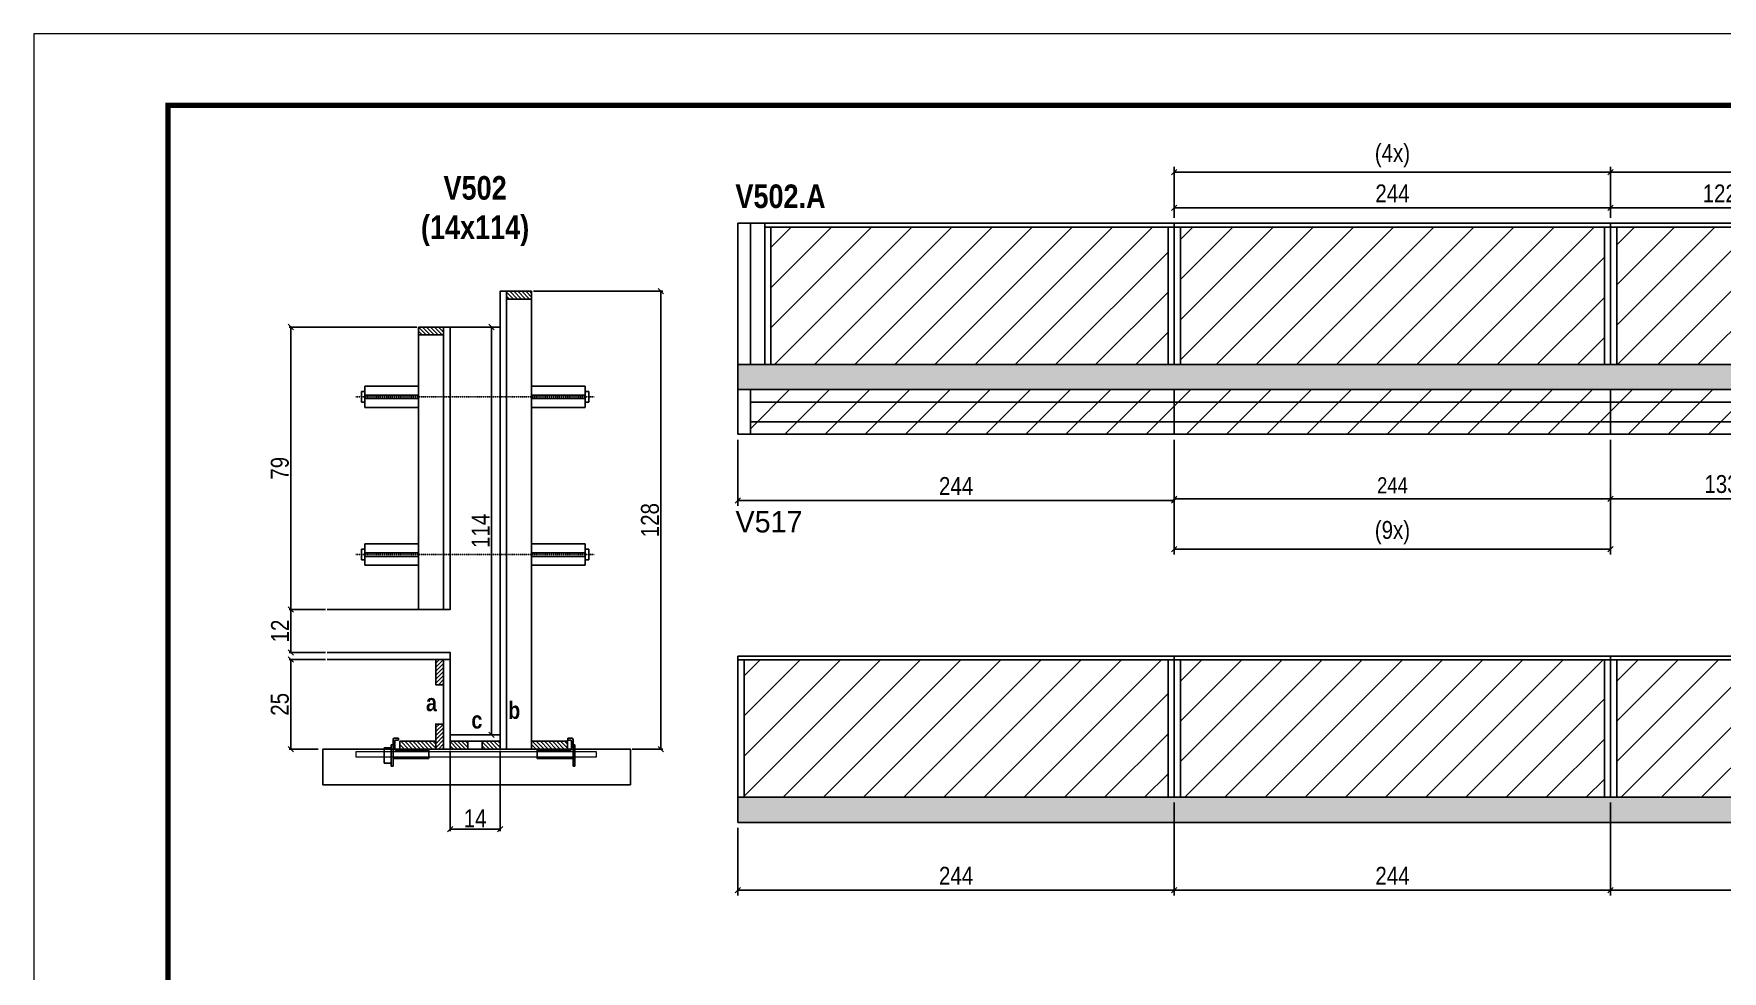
# Model space of a CAD drawing. Extents: x 13154 to 22413, y 1253 to 30260.
# Drawn here: x 16338 to 17282, y 28196 to 28721 of the extents above; entities that cross this region are included whole.
import ezdxf

# ---------------------------------------------------------------- set-up
doc = ezdxf.new("R2010")
doc.units = 0
doc.linetypes.add('DASHED', pattern=[0.75, 0.5, -0.25])
doc.linetypes.add('HIDDEN', pattern=[0.375, 0.25, -0.125])
for name, color, linetype in [('5', 5, 'Continuous'), ('barrote', 251, 'Continuous'), ('COTA', 241, 'Continuous'), ('detalhes', 4, 'Continuous'), ('NOMENCLATURA', 7, 'Continuous'), ('Painéis', 200, 'Continuous'), ('presilha', 1, 'Continuous'), ('SARR_2.2x10', 60, 'Continuous'), ('SARR_2.2x7', 40, 'Continuous'), ('SARR_3.5x7', 81, 'Continuous'), ('TENSOR', 3, 'Continuous')]:
    doc.layers.add(name, color=color, linetype=linetype)
for name, color, linetype, lineweight in [('CONCRETO', 251, 'Continuous', 25), ('Folhas', 255, 'Continuous', 9), ('Hachura', 251, 'Continuous', 9), ('SARRAFO DE PRESSAO', 251, 'DASHED', 9), ('SCO-___-LAJ', 2, 'Continuous', 0)]:
    doc.layers.add(name, color=color, linetype=linetype, lineweight=lineweight)
doc.styles.add('COTA TECNICA', font='techl___.ttf', dxfattribs={"height": 10})
doc.styles.add('COTA TECNICA 2X', font='techl___.ttf', dxfattribs={"height": 10})
doc.styles.add('COTA TECNICA-50', font='techl___.ttf', dxfattribs={"height": 9})
doc.styles.add('ROMAS860', font='ROMAS860.SHX')
doc.styles.add('TECNICA', font='techb___.ttf', dxfattribs={"height": 10})
doc.dimstyles.new('COTA PAINEL-50', dxfattribs={"dimtxt": 9, "dimasz": 3, "dimexe": 3, "dimexo": 3, "dimgap": 3, "dimtad": 1, "dimdec": 1, "dimzin": 12, "dimdsep": 46, "dimtxsty": 'COTA TECNICA-50', "dimblk1": 'OBLIQUE', "dimblk2": 'OBLIQUE', "dimsah": 1, "dimcen": 0.9, "dimclrd": 4, "dimclre": 4, "dimclrt": 240, "dimadec": 1, "dimazin": 3, "dimtfac": 1, "dimtdec": 1, "dimtmove": 0, "dimatfit": 3, "dimfxl": 1, "dimtolj": 1, "dimtzin": 12, "dimarcsym": 0})
doc.dimstyles.new('PAINEL', dxfattribs={"dimtxt": 10, "dimasz": 3, "dimexe": 3, "dimexo": 3, "dimgap": 3, "dimtad": 1, "dimdec": 1, "dimzin": 12, "dimdsep": 46, "dimtxsty": 'COTA TECNICA', "dimblk1": 'OBLIQUE', "dimblk2": 'OBLIQUE', "dimsah": 1, "dimcen": 0.9, "dimclrd": 4, "dimclre": 4, "dimclrt": 240, "dimadec": 1, "dimazin": 3, "dimtfac": 1, "dimtdec": 1, "dimtmove": 0, "dimatfit": 3, "dimfxl": 1, "dimtolj": 1, "dimtzin": 12, "dimarcsym": 0})
doc.dimstyles.new('SECAO', dxfattribs={"dimscale": 0.333333, "dimtxt": 5, "dimasz": 9, "dimexe": 3, "dimexo": 3, "dimgap": 3, "dimtad": 1, "dimdec": 1, "dimlfac": 0.5, "dimzin": 12, "dimdsep": 46, "dimtxsty": 'COTA TECNICA 2X', "dimblk1": 'OBLIQUE', "dimblk2": 'OBLIQUE', "dimsah": 1, "dimcen": 0.9, "dimclrd": 4, "dimclre": 4, "dimclrt": 240, "dimadec": 1, "dimazin": 3, "dimtfac": 1, "dimtdec": 1, "dimtmove": 0, "dimatfit": 3, "dimfxl": 1, "dimtolj": 1, "dimtzin": 12, "dimarcsym": 0})
pattern_1 = [(135, (49806.1908, -95191.541), (-1.122532015, -1.122532015), [])]
pattern_2 = [(45, (0, -2.955), (-11.22532, 11.22532), [])]

# ---------------------------------------------------------------- blocks, each defined once
blk = doc.blocks.new('9999999999')
at = {"layer": 'Folhas'}
blk.add_lwpolyline([(98138.98, 34190.21), (99623.98, 34190.21), (99623.98, 35240.21), (98138.98, 35240.21)], close=True, dxfattribs=at)
at = {"layer": 'Folhas', "color": 30, "const_width": 3}
blk.add_lwpolyline([(98213.98, 34230.21), (99583.98, 34230.21), (99583.98, 35200.21), (98213.98, 35200.21)], close=True, dxfattribs=at)
blk = doc.blocks.new('PRESILHA METÁLICA 1')
at = {"layer": 'presilha'}
for p, q in [((6, 15.5), (7.5, 15.5)), ((6, -2.5), (6, 15.5)), ((7.5, 10.6), (7.5, 19.9)), ((7.5, 15.5), (7.5, -2.5)), ((12, 21), (8.6, 21)), ((9, 11.6), (9, 18.9)), ((12, 19.5), (9.6, 19.5)), ((12, 21), (12, 19.5)), ((0, 13), (6, 13)), ((0, 13), (0, 0)), ((6, 0), (0, 0)), ((6, 13), (6, 0)), ((37.5, 4.1), (7.5, 4.1)), ((37.5, 11), (9.6, 11)), ((37.5, 11), (37.5, 4.1)), ((7.5, -2.5), (6, -2.5))]:
    blk.add_line(p, q, dxfattribs=at)
for centre, radius, start, end in [((8.6, 19.9), 1.14, 90, 180), ((9.6, 18.9), 0.57, 90, 180), ((9.6, 11.6), 0.57, 180, 270)]:
    blk.add_arc(centre, radius, start, end, dxfattribs=at)
blk = doc.blocks.new('PRESILHA METÁLICA 2')
at = {"layer": 'presilha'}
for p, q in [((-5.2, 23.5), (-5.2, 22)), ((-5.2, 23.5), (-1.9, 23.5)), ((-5.2, 22), (-2.8, 22)), ((-2.2, 14.1), (-2.2, 21.4)), ((0.8, 18), (-0.8, 18)), ((-0.8, 18), (-0.8, 0)), ((-0.8, 14.6), (-0.8, 22.4)), ((0.8, 0), (0.8, 18)), ((-30.8, 13.5), (-30.8, 6.6)), ((-30.8, 13.5), (-2.8, 13.5)), ((-30.8, 6.6), (-0.8, 6.6)), ((-0.8, 0), (0.8, 0))]:
    blk.add_line(p, q, dxfattribs=at)
for centre, radius, start, end in [((-2.8, 21.4), 0.57, 0, 90), ((-1.9, 22.4), 1.14, 0, 90), ((-2.8, 14.1), 0.57, 270, 0)]:
    blk.add_arc(centre, radius, start, end, dxfattribs=at)
blk = doc.blocks.new('_Oblique')
at = {"color": 0, "linetype": 'ByBlock', "lineweight": -2}
blk.add_line((-0.5, -0.5), (0.5, 0.5), dxfattribs=at)
blk = doc.blocks.new('*D50')
at = {"layer": 'COTA', "color": 4, "lineweight": -2, "transparency": 16777216}
for p, q in [((16500.95, 28370.63), (16480.61, 28370.63)), ((16481.61, 28370.63), (16481.61, 28320.63)), ((16496.84, 28320.63), (16480.61, 28320.63))]:
    blk.add_line(p, q, dxfattribs=at)
at = {"layer": 'Defpoints', "color": 0, "transparency": 16777216}
for p in [(16501.95, 28370.63), (16481.61, 28320.63), (16497.84, 28320.63)]:
    blk.add_point(p, dxfattribs=at)
at = {"layer": 'COTA', "color": 4, "lineweight": -2, "transparency": 16777216, "xscale": 3, "yscale": 3, "zscale": 3}
for p, rotation in [((16481.61, 28370.63), 90), ((16481.61, 28320.63), 270)]:
    blk.add_blockref('_Oblique', p, dxfattribs=dict(at, rotation=rotation))
at = {"layer": 'COTA', "color": 240, "transparency": 16777216, "insert": (16475.5, 28345.63), "char_height": 10, "attachment_point": 5, "rotation": 90, "style": 'COTA TECNICA 2X'}
blk.add_mtext('\\A1;25', dxfattribs=at)
blk = doc.blocks.new('*D51')
at = {"layer": 'COTA', "color": 4, "lineweight": -2, "transparency": 16777216}
for p, q in [((16500.95, 28398.63), (16480.61, 28398.63)), ((16481.61, 28374.63), (16481.61, 28398.63)), ((16500.95, 28374.63), (16480.61, 28374.63))]:
    blk.add_line(p, q, dxfattribs=at)
at = {"layer": 'Defpoints', "color": 0, "transparency": 16777216}
for p in [(16481.61, 28398.63), (16501.95, 28398.63), (16501.95, 28374.63)]:
    blk.add_point(p, dxfattribs=at)
at = {"layer": 'COTA', "color": 4, "lineweight": -2, "transparency": 16777216, "xscale": 3, "yscale": 3, "zscale": 3}
for p, rotation in [((16481.61, 28398.63), 90), ((16481.61, 28374.63), 270)]:
    blk.add_blockref('_Oblique', p, dxfattribs=dict(at, rotation=rotation))
at = {"layer": 'COTA', "color": 240, "transparency": 16777216, "insert": (16475.55, 28386.63), "char_height": 10, "attachment_point": 5, "rotation": 90, "style": 'COTA TECNICA 2X'}
blk.add_mtext('\\A1;12', dxfattribs=at)
blk = doc.blocks.new('*D52')
at = {"layer": 'COTA', "color": 4, "lineweight": -2, "transparency": 16777216}
for p, q in [((16617.25, 28576.63), (16689.57, 28576.63)), ((16688.57, 28576.63), (16688.57, 28320.63)), ((16672.47, 28320.63), (16689.57, 28320.63))]:
    blk.add_line(p, q, dxfattribs=at)
at = {"layer": 'Defpoints', "color": 0, "transparency": 16777216}
for p in [(16616.25, 28576.63), (16671.47, 28320.63), (16688.57, 28320.63)]:
    blk.add_point(p, dxfattribs=at)
at = {"layer": 'COTA', "color": 4, "lineweight": -2, "transparency": 16777216, "xscale": 3, "yscale": 3, "zscale": 3}
for p, rotation in [((16688.57, 28576.63), 90), ((16688.57, 28320.63), 270)]:
    blk.add_blockref('_Oblique', p, dxfattribs=dict(at, rotation=rotation))
at = {"layer": 'COTA', "color": 240, "transparency": 16777216, "insert": (16682.48, 28448.63), "char_height": 10, "attachment_point": 5, "rotation": 90, "style": 'COTA TECNICA 2X'}
blk.add_mtext('\\A1;128', dxfattribs=at)
blk = doc.blocks.new('*D55')
at = {"layer": 'COTA', "color": 4, "lineweight": -2, "transparency": 16777216}
for p, q in [((16570.65, 28319.63), (16570.65, 28274.8)), ((16598.65, 28319.63), (16598.65, 28274.8)), ((16570.65, 28275.8), (16598.65, 28275.8))]:
    blk.add_line(p, q, dxfattribs=at)
at = {"layer": 'Defpoints', "color": 0, "transparency": 16777216}
for p in [(16570.65, 28320.63), (16598.65, 28320.63), (16598.65, 28275.8)]:
    blk.add_point(p, dxfattribs=at)
at = {"layer": 'COTA', "color": 4, "lineweight": -2, "transparency": 16777216, "xscale": 3, "yscale": 3, "zscale": 3, "rotation": 180}
blk.add_blockref('_Oblique', (16570.65, 28275.8), dxfattribs=at)
at = {"layer": 'COTA', "color": 4, "lineweight": -2, "transparency": 16777216, "xscale": 3, "yscale": 3, "zscale": 3}
blk.add_blockref('_Oblique', (16598.65, 28275.8), dxfattribs=at)
at = {"layer": 'COTA', "color": 240, "transparency": 16777216, "insert": (16584.65, 28281.88), "char_height": 10, "attachment_point": 5, "style": 'COTA TECNICA 2X'}
blk.add_mtext('\\A1;14', dxfattribs=at)
blk = doc.blocks.new('*D56')
at = {"layer": 'COTA', "color": 4, "lineweight": -2, "transparency": 16777216}
for p, q in [((16552.05, 28556.63), (16480.61, 28556.63)), ((16481.61, 28398.63), (16481.61, 28556.63)), ((16500.95, 28398.63), (16480.61, 28398.63))]:
    blk.add_line(p, q, dxfattribs=at)
at = {"layer": 'Defpoints', "color": 0, "transparency": 16777216}
for p in [(16481.61, 28556.63), (16553.05, 28556.63), (16501.95, 28398.63)]:
    blk.add_point(p, dxfattribs=at)
at = {"layer": 'COTA', "color": 4, "lineweight": -2, "transparency": 16777216, "xscale": 3, "yscale": 3, "zscale": 3}
for p, rotation in [((16481.61, 28556.63), 90), ((16481.61, 28398.63), 270)]:
    blk.add_blockref('_Oblique', p, dxfattribs=dict(at, rotation=rotation))
at = {"layer": 'COTA', "color": 240, "transparency": 16777216, "insert": (16475.5, 28477.63), "char_height": 10, "attachment_point": 5, "rotation": 90, "style": 'COTA TECNICA 2X'}
blk.add_mtext('\\A1;79', dxfattribs=at)
blk = doc.blocks.new('*D57')
at = {"layer": 'COTA', "color": 4, "lineweight": -2, "transparency": 16777216}
for p, q in [((16597.65, 28556.63), (16592.8, 28556.63)), ((16593.8, 28328.63), (16593.8, 28556.63)), ((16597.65, 28328.63), (16592.8, 28328.63))]:
    blk.add_line(p, q, dxfattribs=at)
at = {"layer": 'Defpoints', "color": 0, "transparency": 16777216}
for p in [(16593.8, 28556.63), (16598.65, 28556.63), (16598.65, 28328.63)]:
    blk.add_point(p, dxfattribs=at)
at = {"layer": 'COTA', "color": 4, "lineweight": -2, "transparency": 16777216, "xscale": 3, "yscale": 3, "zscale": 3}
for p, rotation in [((16593.8, 28556.63), 90), ((16593.8, 28328.63), 270)]:
    blk.add_blockref('_Oblique', p, dxfattribs=dict(at, rotation=rotation))
at = {"layer": 'COTA', "color": 240, "transparency": 16777216, "insert": (16587.73, 28442.63), "char_height": 10, "attachment_point": 5, "rotation": 90, "style": 'COTA TECNICA 2X'}
blk.add_mtext('\\A1;114', dxfattribs=at)
blk = doc.blocks.new('*D53')
at = {"layer": 'COTA', "color": 4, "linetype": 'ByBlock', "lineweight": -2, "transparency": 16777216}
for p, q in [((16975.59, 28493.62), (16975.59, 28457.54)), ((17219.59, 28493.62), (17219.59, 28457.54)), ((16975.59, 28460.54), (17219.59, 28460.54))]:
    blk.add_line(p, q, dxfattribs=at)
at = {"layer": 'Defpoints', "color": 0, "linetype": 'ByBlock', "transparency": 16777216}
for p in [(16975.59, 28496.62), (17219.59, 28496.62), (17219.59, 28460.54)]:
    blk.add_point(p, dxfattribs=at)
at = {"layer": 'COTA', "color": 4, "linetype": 'ByBlock', "lineweight": -2, "transparency": 16777216, "xscale": 3, "yscale": 3, "zscale": 3, "rotation": 180}
blk.add_blockref('_Oblique', (16975.59, 28460.54), dxfattribs=at)
at = {"layer": 'COTA', "color": 4, "linetype": 'ByBlock', "lineweight": -2, "transparency": 16777216, "xscale": 3, "yscale": 3, "zscale": 3}
blk.add_blockref('_Oblique', (17219.59, 28460.54), dxfattribs=at)
at = {"layer": 'COTA', "color": 240, "linetype": 'ByBlock', "transparency": 16777216, "insert": (17097.59, 28468.1), "char_height": 9, "attachment_point": 5, "style": 'COTA TECNICA-50'}
blk.add_mtext('\\A1;244', dxfattribs=at)
blk = doc.blocks.new('*D58')
at = {"layer": 'COTA', "color": 4, "linetype": 'ByBlock', "lineweight": -2, "transparency": 16777216}
for p, q in [((16731.59, 28493.62), (16731.59, 28456.64)), ((16975.59, 28493.62), (16975.59, 28456.64)), ((16975.59, 28459.64), (16731.59, 28459.64))]:
    blk.add_line(p, q, dxfattribs=at)
at = {"layer": 'Defpoints', "color": 0, "linetype": 'ByBlock', "transparency": 16777216}
for p in [(16731.59, 28496.62), (16975.59, 28496.62), (16731.59, 28459.64)]:
    blk.add_point(p, dxfattribs=at)
at = {"layer": 'COTA', "color": 4, "linetype": 'ByBlock', "lineweight": -2, "transparency": 16777216, "xscale": 3, "yscale": 3, "zscale": 3, "rotation": 180}
blk.add_blockref('_Oblique', (16731.59, 28459.64), dxfattribs=at)
at = {"layer": 'COTA', "color": 4, "linetype": 'ByBlock', "lineweight": -2, "transparency": 16777216, "xscale": 3, "yscale": 3, "zscale": 3}
blk.add_blockref('_Oblique', (16975.59, 28459.64), dxfattribs=at)
at = {"layer": 'COTA', "color": 240, "linetype": 'ByBlock', "transparency": 16777216, "insert": (16853.59, 28467.71), "char_height": 10, "attachment_point": 5, "style": 'COTA TECNICA'}
blk.add_mtext('\\A1;244', dxfattribs=at)
blk = doc.blocks.new('*D59')
at = {"layer": 'COTA', "color": 4, "linetype": 'ByBlock', "lineweight": -2, "transparency": 16777216}
for p, q in [((17219.59, 28493.62), (17219.59, 28457.54)), ((17353.09, 28493.62), (17353.09, 28457.54)), ((17219.59, 28460.54), (17353.09, 28460.54))]:
    blk.add_line(p, q, dxfattribs=at)
at = {"layer": 'Defpoints', "color": 0, "linetype": 'ByBlock', "transparency": 16777216}
for p in [(17219.59, 28496.62), (17353.09, 28496.62), (17353.09, 28460.54)]:
    blk.add_point(p, dxfattribs=at)
at = {"layer": 'COTA', "color": 4, "linetype": 'ByBlock', "lineweight": -2, "transparency": 16777216, "xscale": 3, "yscale": 3, "zscale": 3, "rotation": 180}
blk.add_blockref('_Oblique', (17219.59, 28460.54), dxfattribs=at)
at = {"layer": 'COTA', "color": 4, "linetype": 'ByBlock', "lineweight": -2, "transparency": 16777216, "xscale": 3, "yscale": 3, "zscale": 3}
blk.add_blockref('_Oblique', (17353.09, 28460.54), dxfattribs=at)
at = {"layer": 'COTA', "color": 240, "linetype": 'ByBlock', "transparency": 16777216, "insert": (17286.34, 28468.76), "char_height": 10, "attachment_point": 5, "style": 'COTA TECNICA'}
blk.add_mtext('\\A1;133.5', dxfattribs=at)
blk = doc.blocks.new('*D60')
at = {"layer": 'COTA', "color": 4, "lineweight": -2, "transparency": 16777216}
for p, q in [((16975.59, 28493.62), (16975.59, 28429.43)), ((17219.59, 28493.62), (17219.59, 28429.43)), ((16975.59, 28432.43), (17219.59, 28432.43))]:
    blk.add_line(p, q, dxfattribs=at)
at = {"layer": 'Defpoints', "color": 0, "transparency": 16777216}
for p in [(16975.59, 28496.62), (17219.59, 28496.62), (17219.59, 28432.43)]:
    blk.add_point(p, dxfattribs=at)
at = {"layer": 'COTA', "color": 4, "lineweight": -2, "transparency": 16777216, "xscale": 3, "yscale": 3, "zscale": 3, "rotation": 180}
blk.add_blockref('_Oblique', (16975.59, 28432.43), dxfattribs=at)
at = {"layer": 'COTA', "color": 4, "lineweight": -2, "transparency": 16777216, "xscale": 3, "yscale": 3, "zscale": 3}
blk.add_blockref('_Oblique', (17219.59, 28432.43), dxfattribs=at)
at = {"layer": 'COTA', "color": 240, "transparency": 16777216, "insert": (17097.59, 28441.65), "char_height": 10, "attachment_point": 5, "style": 'COTA TECNICA'}
blk.add_mtext('\\A1;(9x)', dxfattribs=at)
blk = doc.blocks.new('*D61')
at = {"layer": 'COTA', "color": 4, "lineweight": -2, "transparency": 16777216}
for p, q in [((17219.59, 28617.62), (17219.59, 28646.25)), ((17466.59, 28617.62), (17466.59, 28646.25)), ((17219.59, 28643.25), (17466.59, 28643.25))]:
    blk.add_line(p, q, dxfattribs=at)
at = {"layer": 'Defpoints', "color": 0, "transparency": 16777216}
for p in [(17466.59, 28643.25), (17219.59, 28614.62), (17466.59, 28614.62)]:
    blk.add_point(p, dxfattribs=at)
at = {"layer": 'COTA', "color": 4, "lineweight": -2, "transparency": 16777216, "xscale": 3, "yscale": 3, "zscale": 3, "rotation": 180}
blk.add_blockref('_Oblique', (17219.59, 28643.25), dxfattribs=at)
at = {"layer": 'COTA', "color": 4, "lineweight": -2, "transparency": 16777216, "xscale": 3, "yscale": 3, "zscale": 3}
blk.add_blockref('_Oblique', (17466.59, 28643.25), dxfattribs=at)
at = {"layer": 'COTA', "color": 240, "transparency": 16777216, "insert": (17343.09, 28651.33), "char_height": 10, "attachment_point": 5, "style": 'COTA TECNICA'}
blk.add_mtext('\\A1;247', dxfattribs=at)
blk = doc.blocks.new('*D63')
at = {"layer": 'COTA', "color": 4, "lineweight": -2, "transparency": 16777216}
for p, q in [((17219.59, 28617.62), (17219.59, 28626.26)), ((17341.59, 28617.62), (17341.59, 28626.26)), ((17219.59, 28623.26), (17341.59, 28623.26))]:
    blk.add_line(p, q, dxfattribs=at)
at = {"layer": 'Defpoints', "color": 0, "transparency": 16777216}
for p in [(17341.59, 28623.26), (17219.59, 28614.62), (17341.59, 28614.62)]:
    blk.add_point(p, dxfattribs=at)
at = {"layer": 'COTA', "color": 4, "lineweight": -2, "transparency": 16777216, "xscale": 3, "yscale": 3, "zscale": 3, "rotation": 180}
blk.add_blockref('_Oblique', (17219.59, 28623.26), dxfattribs=at)
at = {"layer": 'COTA', "color": 4, "lineweight": -2, "transparency": 16777216, "xscale": 3, "yscale": 3, "zscale": 3}
blk.add_blockref('_Oblique', (17341.59, 28623.26), dxfattribs=at)
at = {"layer": 'COTA', "color": 240, "transparency": 16777216, "insert": (17280.59, 28631.32), "char_height": 10, "attachment_point": 5, "style": 'COTA TECNICA'}
blk.add_mtext('\\A1;122', dxfattribs=at)
blk = doc.blocks.new('*D68')
at = {"layer": 'COTA', "color": 4, "lineweight": -2, "transparency": 16777216}
for p, q in [((16975.59, 28617.62), (16975.59, 28626.26)), ((17219.59, 28617.62), (17219.59, 28626.26)), ((16975.59, 28623.26), (17219.59, 28623.26))]:
    blk.add_line(p, q, dxfattribs=at)
at = {"layer": 'Defpoints', "color": 0, "transparency": 16777216}
for p in [(17219.59, 28623.26), (16975.59, 28614.62), (17219.59, 28614.62)]:
    blk.add_point(p, dxfattribs=at)
at = {"layer": 'COTA', "color": 4, "lineweight": -2, "transparency": 16777216, "xscale": 3, "yscale": 3, "zscale": 3, "rotation": 180}
blk.add_blockref('_Oblique', (16975.59, 28623.26), dxfattribs=at)
at = {"layer": 'COTA', "color": 4, "lineweight": -2, "transparency": 16777216, "xscale": 3, "yscale": 3, "zscale": 3}
blk.add_blockref('_Oblique', (17219.59, 28623.26), dxfattribs=at)
at = {"layer": 'COTA', "color": 240, "transparency": 16777216, "insert": (17097.59, 28631.33), "char_height": 10, "attachment_point": 5, "style": 'COTA TECNICA'}
blk.add_mtext('\\A1;244', dxfattribs=at)
blk = doc.blocks.new('*D69')
at = {"layer": 'COTA', "color": 4, "lineweight": -2, "transparency": 16777216}
for p, q in [((16975.59, 28617.62), (16975.59, 28646.25)), ((17219.59, 28617.62), (17219.59, 28646.25)), ((17219.59, 28643.25), (16975.59, 28643.25))]:
    blk.add_line(p, q, dxfattribs=at)
at = {"layer": 'Defpoints', "color": 0, "transparency": 16777216}
for p in [(16975.59, 28643.25), (16975.59, 28614.62), (17219.59, 28614.62)]:
    blk.add_point(p, dxfattribs=at)
at = {"layer": 'COTA', "color": 4, "lineweight": -2, "transparency": 16777216, "xscale": 3, "yscale": 3, "zscale": 3, "rotation": 180}
blk.add_blockref('_Oblique', (16975.59, 28643.25), dxfattribs=at)
at = {"layer": 'COTA', "color": 4, "lineweight": -2, "transparency": 16777216, "xscale": 3, "yscale": 3, "zscale": 3}
blk.add_blockref('_Oblique', (17219.59, 28643.25), dxfattribs=at)
at = {"layer": 'COTA', "color": 240, "transparency": 16777216, "insert": (17097.59, 28652.47), "char_height": 10, "attachment_point": 5, "style": 'COTA TECNICA'}
blk.add_mtext('\\A1;(4x)', dxfattribs=at)
blk = doc.blocks.new('*D78')
at = {"layer": 'COTA', "color": 4, "lineweight": -2, "transparency": 16777216}
for p, q in [((16975.59, 28290.65), (16975.59, 28238.69)), ((16731.59, 28276.65), (16731.59, 28238.69)), ((16731.59, 28241.69), (16975.59, 28241.69))]:
    blk.add_line(p, q, dxfattribs=at)
at = {"layer": 'Defpoints', "color": 0, "transparency": 16777216}
for p in [(16975.59, 28293.65), (16731.59, 28279.65), (16975.59, 28241.69)]:
    blk.add_point(p, dxfattribs=at)
at = {"layer": 'COTA', "color": 4, "lineweight": -2, "transparency": 16777216, "xscale": 3, "yscale": 3, "zscale": 3, "rotation": 180}
blk.add_blockref('_Oblique', (16731.59, 28241.69), dxfattribs=at)
at = {"layer": 'COTA', "color": 4, "lineweight": -2, "transparency": 16777216, "xscale": 3, "yscale": 3, "zscale": 3}
blk.add_blockref('_Oblique', (16975.59, 28241.69), dxfattribs=at)
at = {"layer": 'COTA', "color": 240, "transparency": 16777216, "insert": (16853.59, 28249.77), "char_height": 10, "attachment_point": 5, "style": 'COTA TECNICA'}
blk.add_mtext('\\A1;244', dxfattribs=at)
blk = doc.blocks.new('*D79')
at = {"layer": 'COTA', "color": 4, "lineweight": -2, "transparency": 16777216}
for p, q in [((16975.59, 28290.65), (16975.59, 28238.69)), ((17219.59, 28290.65), (17219.59, 28238.69)), ((16975.59, 28241.69), (17219.59, 28241.69))]:
    blk.add_line(p, q, dxfattribs=at)
at = {"layer": 'Defpoints', "color": 0, "transparency": 16777216}
for p in [(16975.59, 28293.65), (17219.59, 28293.65), (17219.59, 28241.69)]:
    blk.add_point(p, dxfattribs=at)
at = {"layer": 'COTA', "color": 4, "lineweight": -2, "transparency": 16777216, "xscale": 3, "yscale": 3, "zscale": 3, "rotation": 180}
blk.add_blockref('_Oblique', (16975.59, 28241.69), dxfattribs=at)
at = {"layer": 'COTA', "color": 4, "lineweight": -2, "transparency": 16777216, "xscale": 3, "yscale": 3, "zscale": 3}
blk.add_blockref('_Oblique', (17219.59, 28241.69), dxfattribs=at)
at = {"layer": 'COTA', "color": 240, "transparency": 16777216, "insert": (17097.59, 28249.77), "char_height": 10, "attachment_point": 5, "style": 'COTA TECNICA'}
blk.add_mtext('\\A1;244', dxfattribs=at)
blk = doc.blocks.new('*D80')
at = {"layer": 'COTA', "color": 4, "lineweight": -2, "transparency": 16777216}
for p, q in [((17219.59, 28290.65), (17219.59, 28238.69)), ((17397.09, 28290.65), (17397.09, 28238.69)), ((17219.59, 28241.69), (17397.09, 28241.69))]:
    blk.add_line(p, q, dxfattribs=at)
at = {"layer": 'Defpoints', "color": 0, "transparency": 16777216}
for p in [(17219.59, 28293.65), (17397.09, 28293.65), (17397.09, 28241.69)]:
    blk.add_point(p, dxfattribs=at)
at = {"layer": 'COTA', "color": 4, "lineweight": -2, "transparency": 16777216, "xscale": 3, "yscale": 3, "zscale": 3, "rotation": 180}
blk.add_blockref('_Oblique', (17219.59, 28241.69), dxfattribs=at)
at = {"layer": 'COTA', "color": 4, "lineweight": -2, "transparency": 16777216, "xscale": 3, "yscale": 3, "zscale": 3}
blk.add_blockref('_Oblique', (17397.09, 28241.69), dxfattribs=at)
at = {"layer": 'COTA', "color": 240, "transparency": 16777216, "insert": (17308.34, 28249.8), "char_height": 10, "attachment_point": 5, "style": 'COTA TECNICA'}
blk.add_mtext('\\A1;177.5', dxfattribs=at)

msp = doc.modelspace()

# ---------------------------------------------------------------- hatches: boundary and pattern name
at = {"layer": 'COTA'}
h = msp.add_hatch(dxfattribs=at)
h.set_pattern_fill('AR-CONC', color=256, scale=0.03)
h.set_pattern_definition([(50, (0, -2.9547), (5.46554007, -0.47817257), [0.5715, -6.2865]), (355, (0, -2.9547), (-1.0573026, 5.7317054), [0.4572, -5.0292175]), (100.451445, (0.4555, -2.9945), (4.4082374, 5.25353256), [0.4857003, -5.3427073]), (46.1842, (0, -1.431), (8.1323712, -1.2612698), [0.85725, -9.42975]), (96.635558, (0.678, -1.536), (7.122124, 7.4227837), [0.7285507, -8.0140682]), (351.18415, (0, -1.431), (7.122124, 7.4227837), [0.685799, -7.543792]), (21, (0.762, -1.8117), (4.54843174, -3.06795595), [0.5715, -6.2865]), (326, (0.762, -1.8117), (1.85406085, 5.525639), [0.4572, -5.0292]), (71.451445, (1.141, -2.0673), (6.4024926, 2.4576831), [0.4857003, -5.3426981]), (37.5, (0, -2.9547), (0.0926581, 2.53665117), [0, -4.96824, 0, -5.1054, 0, -5.04825]), (7.5, (0, -2.9547), (2.00458988, 3.00541724), [0, -2.91084, 0, -4.85394, 0, -1.92405]), (327.5, (-1.6993, -2.9547), (4.06771786, -0.17186232), [0, -1.905, 0, -5.9436, 0, -7.8867]), (317.5, (-2.4613, -2.9547), (4.44387544, 0.76279473), [0, -2.4765, 0, -3.94716, 0, -5.6007])])
h.paths.add_polyline_path([(17688.59, 28521.62), (17688.59, 28535.62), (17466.59, 28535.62), (16731.59, 28535.62), (16731.59, 28521.62), (17353.09, 28521.62)])
h.paths.add_polyline_path([(17219.59, 28293.65), (16731.59, 28293.65), (16731.59, 28279.65), (17617.09, 28279.65), (17617.09, 28293.65)])
at = {"layer": 'Hachura', "linetype": 'ByBlock'}
h = msp.add_hatch(dxfattribs=at)
h.set_pattern_fill('ANSI31', color=256, scale=5)
h.set_pattern_definition(pattern_2)
h.paths.add_polyline_path([(17223.09, 28612.42), (17223.09, 28535.62), (17341.59, 28535.62), (17341.59, 28612.42)])
h.paths.add_polyline_path([(17341.59, 28612.42), (17341.59, 28535.62), (17463.09, 28535.62), (17463.09, 28612.42)])
h.paths.add_polyline_path([(17470.09, 28612.42), (17470.09, 28535.62), (17685.09, 28535.62), (17685.09, 28612.42)])
h.paths.add_polyline_path([(16735.09, 28370.45), (16735.09, 28293.65), (16972.09, 28293.65), (16972.09, 28370.45)])
h = msp.add_hatch(dxfattribs=at)
h.set_pattern_fill('ANSI31', color=256, scale=5)
h.set_pattern_definition(pattern_2)
h.paths.add_polyline_path([(16972.09, 28612.42), (16750.09, 28612.42), (16750.09, 28535.62), (16972.09, 28535.62)])
h.paths.add_polyline_path([(16979.09, 28612.42), (16979.09, 28535.62), (17216.09, 28535.62), (17216.09, 28612.42)])
h = msp.add_hatch(dxfattribs=at)
h.set_pattern_fill('ANSI31', color=256, scale=5)
h.set_pattern_definition(pattern_2)
h.paths.add_polyline_path([(16738.59, 28503.62), (16738.59, 28496.62), (16975.59, 28496.62), (16975.59, 28503.62)])
h.paths.add_polyline_path([(16738.59, 28514.62), (16738.59, 28503.62), (16975.59, 28503.62), (16975.59, 28514.62)])
h.paths.add_polyline_path([(16975.59, 28514.62), (16975.59, 28521.62), (16738.59, 28521.62), (16738.59, 28514.62)])
h.paths.add_polyline_path([(16975.59, 28521.62), (16975.59, 28514.62), (17219.59, 28514.62), (17219.59, 28521.62)])
h.paths.add_polyline_path([(16975.59, 28514.62), (16975.59, 28503.62), (17219.59, 28503.62), (17219.59, 28514.62)])
h.paths.add_polyline_path([(16975.59, 28503.62), (16975.59, 28496.62), (17219.59, 28496.62), (17219.59, 28503.62)])
h.paths.add_polyline_path([(17346.09, 28496.62), (17346.09, 28503.62), (17219.59, 28503.62), (17219.59, 28496.62)])
h.paths.add_polyline_path([(17346.09, 28503.62), (17346.09, 28514.62), (17219.59, 28514.62), (17219.59, 28503.62)])
h.paths.add_polyline_path([(17346.09, 28514.62), (17346.09, 28521.62), (17219.59, 28521.62), (17219.59, 28514.62)])
h = msp.add_hatch(dxfattribs=at)
h.set_pattern_fill('ANSI31', color=256, scale=5)
h.set_pattern_definition(pattern_2)
h.paths.add_polyline_path([(17216.09, 28370.45), (16979.09, 28370.45), (16979.09, 28293.65), (17216.09, 28293.65)])
h.paths.add_polyline_path([(17400.59, 28293.65), (17598.59, 28293.65), (17598.59, 28370.45), (17400.59, 28370.45)])
h = msp.add_hatch(dxfattribs=at)
h.set_pattern_fill('ANSI31', color=256, scale=5)
h.paths.add_polyline_path([(17223.09, 28370.45), (17223.09, 28293.65), (17393.59, 28293.65), (17393.59, 28370.45)])
at = {"layer": 'SARR_2.2x10'}
h = msp.add_hatch(dxfattribs=at)
h.set_pattern_fill('ANSI31', color=256, scale=0.5, angle=90)
h.set_pattern_definition([(135, (49736.1908, -95191.541), (-1.122532015, -1.122532015), [])])
h.paths.add_polyline_path([(16542.65, 28325.03), (16542.65, 28320.63), (16562.65, 28320.63), (16562.65, 28325.03)])
h = msp.add_hatch(dxfattribs=at)
h.set_pattern_fill('ANSI31', color=256, scale=0.5, angle=90)
h.set_pattern_definition([(135, (49809.7908, -95191.541), (-1.122532015, -1.122532015), [])])
h.paths.add_polyline_path([(16616.25, 28325.03), (16616.25, 28320.63), (16636.25, 28320.63), (16636.25, 28325.03)])
at = {"layer": 'SARR_2.2x7'}
h = msp.add_hatch(dxfattribs=at)
h.set_pattern_fill('ANSI31', color=256, scale=0.5, angle=90)
h.set_pattern_definition([(135, (49718.5908, -94939.941), (-1.122532015, -1.122532015), [])])
h.paths.add_polyline_path([(16602.25, 28576.63), (16602.25, 28572.23), (16616.25, 28572.23), (16616.25, 28576.63)])
h = msp.add_hatch(dxfattribs=at)
h.set_pattern_fill('ANSI31', color=256, scale=0.5, angle=90)
h.set_pattern_definition([(135, (49732.5908, -94959.941), (-1.122532015, -1.122532015), [])])
h.paths.add_polyline_path([(16567.05, 28556.63), (16567.05, 28552.23), (16553.05, 28552.23), (16553.05, 28556.63)])
h = msp.add_hatch(dxfattribs=at)
h.set_pattern_fill('ANSI31', color=256, scale=0.5)
h.set_pattern_definition([(45, (-106949.5175, -4808.9099), (-1.122532015, 1.122532015), [])])
h.paths.add_polyline_path([(16567.05, 28356.63), (16562.65, 28356.63), (16562.65, 28370.63), (16567.05, 28370.63)])
h = msp.add_hatch(dxfattribs=at)
h.set_pattern_fill('ANSI31', color=256, scale=0.5)
h.set_pattern_definition([(45, (-106949.5175, -4844.9099), (-1.122532015, 1.122532015), [])])
h.paths.add_polyline_path([(16567.05, 28320.63), (16562.65, 28320.63), (16562.65, 28334.63), (16567.05, 28334.63)])
h = msp.add_hatch(dxfattribs=at)
h.set_pattern_fill('ANSI31', color=256, scale=0.5, angle=90)
h.set_pattern_definition(pattern_1)
h.paths.add_polyline_path([(16580.65, 28320.63), (16580.65, 28325.03), (16570.65, 28325.03), (16570.65, 28320.63)])
h = msp.add_hatch(dxfattribs=at)
h.set_pattern_fill('ANSI31', color=256, scale=0.5, angle=90)
h.set_pattern_definition(pattern_1)
h.paths.add_polyline_path([(16588.65, 28320.63), (16588.65, 28325.03), (16598.65, 28325.03), (16598.65, 28320.63)])

# ---------------------------------------------------------------- linework, layer by layer
at = {"ltscale": 3}
for p, q in [((16523.05, 28511.6), (16523.05, 28523.6)), ((16523.05, 28523.6), (16553.05, 28523.6)), ((16646.25, 28523.6), (16616.25, 28523.6)), ((16646.25, 28511.6), (16646.25, 28523.6)), ((16521.05, 28514.6), (16521.05, 28520.6)), ((16523.05, 28520.6), (16521.05, 28520.6)), ((16523.05, 28514.6), (16521.05, 28514.6)), ((16553.05, 28518.6), (16523.05, 28518.6)), ((16553.05, 28516.6), (16523.05, 28516.6)), ((16616.25, 28518.6), (16646.25, 28518.6)), ((16616.25, 28516.6), (16646.25, 28516.6)), ((16646.25, 28520.6), (16648.25, 28520.6)), ((16646.25, 28514.6), (16648.25, 28514.6)), ((16648.25, 28514.6), (16648.25, 28520.6)), ((16523.05, 28511.6), (16553.05, 28511.6)), ((16646.25, 28511.6), (16616.25, 28511.6)), ((16521.05, 28432.38), (16521.05, 28426.38)), ((16523.05, 28432.38), (16521.05, 28432.38)), ((16523.05, 28435.38), (16523.05, 28423.38)), ((16523.05, 28435.38), (16553.05, 28435.38)), ((16553.05, 28430.38), (16523.05, 28430.38)), ((16553.05, 28428.38), (16523.05, 28428.38)), ((16646.25, 28435.38), (16616.25, 28435.38)), ((16616.25, 28430.38), (16646.25, 28430.38)), ((16616.25, 28428.38), (16646.25, 28428.38)), ((16646.25, 28435.38), (16646.25, 28423.38)), ((16646.25, 28432.38), (16648.25, 28432.38)), ((16648.25, 28432.38), (16648.25, 28426.38)), ((16523.05, 28426.38), (16521.05, 28426.38)), ((16523.05, 28423.38), (16553.05, 28423.38)), ((16646.25, 28423.38), (16616.25, 28423.38)), ((16646.25, 28426.38), (16648.25, 28426.38))]:
    msp.add_line(p, q, dxfattribs=at)
at = {"layer": 'barrote', "elevation": 0}
msp.add_lwpolyline([(16499.6, 28300.63), (16671.51, 28300.63), (16671.51, 28320.63), (16499.6, 28320.63)], close=True, dxfattribs=at)
at = {"layer": 'CONCRETO', "linetype": 'Continuous'}
for p, q in [((16598.65, 28556.63), (16570.65, 28556.63)), ((16570.65, 28556.63), (16570.65, 28398.63)), ((16570.65, 28398.63), (16501.95, 28398.63))]:
    msp.add_line(p, q, dxfattribs=at)
at = {"layer": 'COTA', "linetype": 'ByBlock'}
msp.add_line((16731.59, 28521.62), (16731.59, 28535.62), dxfattribs=at)
at = {"layer": 'COTA'}
for p, q in [((16731.59, 28293.65), (16731.59, 28279.65)), ((16731.59, 28279.65), (17617.09, 28279.65))]:
    msp.add_line(p, q, dxfattribs=at)
at = {"layer": 'detalhes', "color": 250}
msp.add_line((16499.6, 28300.63), (16499.6, 28320.63), dxfattribs=at)
at = {"layer": 'Painéis', "linetype": 'Continuous'}
for p, q in [((16731.59, 28614.62), (17688.59, 28614.62)), ((16731.59, 28535.62), (16731.59, 28614.62)), ((16975.59, 28535.62), (16975.59, 28614.62)), ((17219.59, 28535.62), (17219.59, 28614.62)), ((16731.59, 28535.62), (17466.59, 28535.62)), ((16731.59, 28496.62), (16731.59, 28521.62)), ((16731.59, 28521.62), (17353.09, 28521.62)), ((16975.59, 28496.62), (16975.59, 28521.62)), ((17219.59, 28496.62), (17219.59, 28521.62)), ((17353.09, 28496.62), (16731.59, 28496.62)), ((16731.59, 28372.65), (17617.09, 28372.65)), ((16731.59, 28293.65), (16731.59, 28372.65)), ((16975.59, 28293.65), (16975.59, 28372.65)), ((17219.59, 28293.65), (17219.59, 28372.65)), ((16731.59, 28293.65), (17219.59, 28293.65)), ((17219.59, 28293.65), (17617.09, 28293.65))]:
    msp.add_line(p, q, dxfattribs=at)
at = {"layer": 'Painéis', "linetype": 'Continuous', "elevation": 0}
for points in [[(16602.25, 28320.63), (16602.25, 28576.63), (16598.65, 28576.63), (16598.65, 28320.63)], [(16567.05, 28398.63), (16570.65, 28398.63), (16570.65, 28556.63), (16567.05, 28556.63)], [(16567.05, 28320.63), (16567.05, 28370.63), (16570.65, 28370.63), (16570.65, 28320.63)], [(16598.65, 28328.63), (16570.65, 28328.63), (16570.65, 28325.03), (16598.65, 28325.03)]]:
    msp.add_lwpolyline(points, close=True, dxfattribs=at)
msp.add_lwpolyline([(16501.95, 28370.63), (16570.65, 28370.63), (16570.65, 28374.63), (16501.95, 28374.63)], dxfattribs=at)
at = {"layer": 'SARR_2.2x10', "elevation": 0}
for points in [[(16542.65, 28325.03), (16562.65, 28325.03), (16562.65, 28320.63), (16542.65, 28320.63)], [(16616.25, 28325.03), (16636.25, 28325.03), (16636.25, 28320.63), (16616.25, 28320.63)]]:
    msp.add_lwpolyline(points, close=True, dxfattribs=at)
at = {"layer": 'SARR_2.2x7', "linetype": 'Continuous'}
for p, q in [((16738.59, 28614.62), (16738.59, 28535.62)), ((16746.59, 28612.42), (16975.59, 28612.42)), ((16975.59, 28612.42), (17219.59, 28612.42)), ((17466.59, 28612.42), (17219.59, 28612.42)), ((16738.59, 28521.62), (16738.59, 28496.62)), ((16738.59, 28514.62), (16975.59, 28514.62)), ((16975.59, 28514.62), (17219.59, 28514.62)), ((17346.09, 28514.62), (17219.59, 28514.62)), ((16738.59, 28503.62), (16975.59, 28503.62)), ((16975.59, 28503.62), (17219.59, 28503.62)), ((17346.09, 28503.62), (17219.59, 28503.62)), ((16731.59, 28370.45), (16975.59, 28370.45)), ((17219.59, 28370.45), (16975.59, 28370.45)), ((17397.09, 28370.45), (17219.59, 28370.45))]:
    msp.add_line(p, q, dxfattribs=at)
at = {"layer": 'SARR_2.2x7', "elevation": 0}
for points in [[(16616.25, 28576.63), (16602.25, 28576.63), (16602.25, 28572.23), (16616.25, 28572.23)], [(16553.05, 28556.63), (16567.05, 28556.63), (16567.05, 28552.23), (16553.05, 28552.23)], [(16567.05, 28370.63), (16567.05, 28356.63), (16562.65, 28356.63), (16562.65, 28370.63)], [(16567.05, 28334.63), (16567.05, 28320.63), (16562.65, 28320.63), (16562.65, 28334.63)], [(16570.65, 28325.03), (16580.65, 28325.03), (16580.65, 28320.63), (16570.65, 28320.63)], [(16598.65, 28325.03), (16588.65, 28325.03), (16588.65, 28320.63), (16598.65, 28320.63)]]:
    msp.add_lwpolyline(points, close=True, dxfattribs=at)
at = {"layer": 'SARR_3.5x7'}
for p, q in [((16746.59, 28614.62), (16746.59, 28535.62)), ((16750.09, 28612.42), (16750.09, 28535.62)), ((16972.09, 28612.42), (16972.09, 28535.62)), ((16979.09, 28612.42), (16979.09, 28535.62)), ((17216.09, 28612.42), (17216.09, 28535.62)), ((17223.09, 28612.42), (17223.09, 28535.62)), ((16735.09, 28370.45), (16735.09, 28293.65)), ((16972.09, 28370.45), (16972.09, 28293.65)), ((16979.09, 28370.45), (16979.09, 28293.65)), ((17216.09, 28370.45), (17216.09, 28293.65)), ((17223.09, 28370.45), (17223.09, 28293.65))]:
    msp.add_line(p, q, dxfattribs=at)
at = {"layer": 'SARR_3.5x7', "elevation": 0}
msp.add_lwpolyline([(16602.25, 28572.23), (16616.25, 28572.23), (16616.25, 28320.63), (16602.25, 28320.63)], close=True, dxfattribs=at)
at = {"layer": 'SARR_3.5x7'}
msp.add_lwpolyline([(16567.05, 28552.23), (16553.05, 28552.23), (16553.05, 28398.63), (16567.05, 28398.63)], close=True, dxfattribs=at)
at = {"layer": 'SCO-___-LAJ', "color": 1, "elevation": 0}
msp.add_lwpolyline([(16518.2, 28319.3), (16652.38, 28319.3), (16652.38, 28316.1), (16518.2, 28316.1)], close=True, dxfattribs=at)
at = {"layer": 'TENSOR', "linetype": 'HIDDEN', "ltscale": 0.5}
for p, q in [((16518.05, 28517.6), (16651.25, 28517.6)), ((16518.05, 28429.38), (16651.25, 28429.38))]:
    msp.add_line(p, q, dxfattribs=at)

# ---------------------------------------------------------------- block references
at = {"layer": 'presilha', "xscale": 0.6666666666666666, "yscale": 0.6666666666666666, "zscale": 0.6666666666666666}
for name, p in [('PRESILHA METÁLICA 1', (16533.78, 28312.66)), ('PRESILHA METÁLICA 2', (16639.93, 28311))]:
    msp.add_blockref(name, p, dxfattribs=at)
at = {"layer": 'SARRAFO DE PRESSAO', "color": 6, "linetype": 'ByBlock'}
msp.add_blockref('9999999999', (-81801.1, -6519.61), dxfattribs=at)

# ---------------------------------------------------------------- texts
at = {"layer": '5', "linetype": 'Continuous', "style": 'ROMAS860'}
msp.add_text('V517', height=12, rotation=359.99996, dxfattribs=at).set_placement((16730.26, 28441.74))
at = {"layer": 'detalhes', "style": 'TECNICA'}
for s, p in [('a', (16557.18, 28341.78)), ('b', (16603.15, 28337.51)), ('c', (16582.57, 28332.1))]:
    msp.add_text(s, height=9.6, dxfattribs=at).set_placement(p)
at = {"layer": 'NOMENCLATURA', "style": 'TECNICA'}
msp.add_text('V502.A', height=13.2, dxfattribs=at).set_placement((16730.21, 28623.14))
at = {"layer": 'NOMENCLATURA', "insert": (16584.65, 28641.03), "char_height": 13.2, "attachment_point": 2, "style": 'TECNICA'}
msp.add_mtext_dynamic_manual_height_columns('V502\\P(14x114)', width=300.2766, gutter_width=1, heights=[0], dxfattribs=at)

# ---------------------------------------------------------------- dimensions: what is measured, and where the dimension line sits
at = {"layer": 'COTA'}
for base, p1, p2, text, picture, middle in [((16975.59, 28643.25), (17219.59, 28614.62), (16975.59, 28614.62), '(4x)', '*D69', (17097.59, 28652.47)), ((17219.59, 28432.43), (16975.59, 28496.62), (17219.59, 28496.62), '(9x)', '*D60', (17097.59, 28441.65))]:
    dim = msp.add_linear_dim(base=base, p1=p1, p2=p2, text=text, dimstyle='PAINEL', dxfattribs=at)
    dim.commit()
    dim.dimension.update_dxf_attribs({"geometry": picture, "text_midpoint": middle})
for base, p1, p2, dimstyle, picture, middle in [((17466.59, 28643.25), (17219.59, 28614.62), (17466.59, 28614.62), 'PAINEL', '*D61', (17343.09, 28651.33)), ((17219.59, 28623.26), (16975.59, 28614.62), (17219.59, 28614.62), 'PAINEL', '*D68', (17097.59, 28631.33)), ((17341.59, 28623.26), (17219.59, 28614.62), (17341.59, 28614.62), 'PAINEL', '*D63', (17280.59, 28631.32)), ((16598.65, 28275.8), (16570.65, 28320.63), (16598.65, 28320.63), 'SECAO', '*D55', (16584.65, 28281.88)), ((16975.59, 28241.69), (16731.59, 28279.65), (16975.59, 28293.65), 'PAINEL', '*D78', (16853.59, 28249.77))]:
    dim = msp.add_linear_dim(base=base, p1=p1, p2=p2, dimstyle=dimstyle, dxfattribs=at)
    dim.commit()
    dim.dimension.update_dxf_attribs({"geometry": picture, "text_midpoint": middle})
for base, p1, p2, picture, middle in [((16688.57, 28320.63, 0), (16616.25, 28576.63), (16671.47, 28320.63, 0), '*D52', (16682.48, 28448.63, 0)), ((16481.61, 28556.63), (16501.95, 28398.63), (16553.05, 28556.63), '*D56', (16475.5, 28477.63)), ((16593.8, 28556.63), (16598.65, 28328.63), (16598.65, 28556.63), '*D57', (16587.73, 28442.63)), ((16481.61, 28398.63), (16501.95, 28374.63), (16501.95, 28398.63), '*D51', (16475.55, 28386.63)), ((16481.61, 28320.63, 0), (16501.95, 28370.63), (16497.84, 28320.63, 0), '*D50', (16475.5, 28345.63, 0))]:
    dim = msp.add_linear_dim(base=base, p1=p1, p2=p2, angle=90, dimstyle='SECAO', dxfattribs=at)
    dim.commit()
    dim.dimension.update_dxf_attribs({"geometry": picture, "text_midpoint": middle})
at = {"layer": 'COTA', "linetype": 'ByBlock'}
dim = msp.add_linear_dim(base=(16731.59, 28459.64), p1=(16975.59, 28496.62), p2=(16731.59, 28496.62), angle=180, dimstyle='PAINEL', dxfattribs=at)
dim.commit()
dim.dimension.update_dxf_attribs({"geometry": '*D58', "text_midpoint": (16853.59, 28467.71)})
dim = msp.add_linear_dim(base=(17219.59, 28460.54), p1=(16975.59, 28496.62), p2=(17219.59, 28496.62), angle=180, dimstyle='COTA PAINEL-50', override={"dimarcsym": 1}, dxfattribs=at)
dim.commit()
dim.dimension.update_dxf_attribs({"geometry": '*D53', "text_midpoint": (17097.59, 28468.1)})
dim = msp.add_linear_dim(base=(17353.09, 28460.54), p1=(17219.59, 28496.62), p2=(17353.09, 28496.62), dimstyle='PAINEL', dxfattribs=at)
dim.commit()
dim.dimension.update_dxf_attribs({"geometry": '*D59', "text_midpoint": (17286.34, 28468.76)})
at = {"layer": 'COTA'}
for base, p1, p2, picture, middle in [((17219.59, 28241.69), (16975.59, 28293.65), (17219.59, 28293.65), '*D79', (17097.59, 28249.77)), ((17397.09, 28241.69), (17219.59, 28293.65), (17397.09, 28293.65), '*D80', (17308.34, 28249.8))]:
    dim = msp.add_linear_dim(base=base, p1=p1, p2=p2, dimstyle='PAINEL', override={"dimtmove": 1}, dxfattribs=at)
    dim.commit()
    dim.dimension.update_dxf_attribs({"geometry": picture, "text_midpoint": middle})

doc.saveas('drawing.dxf')
